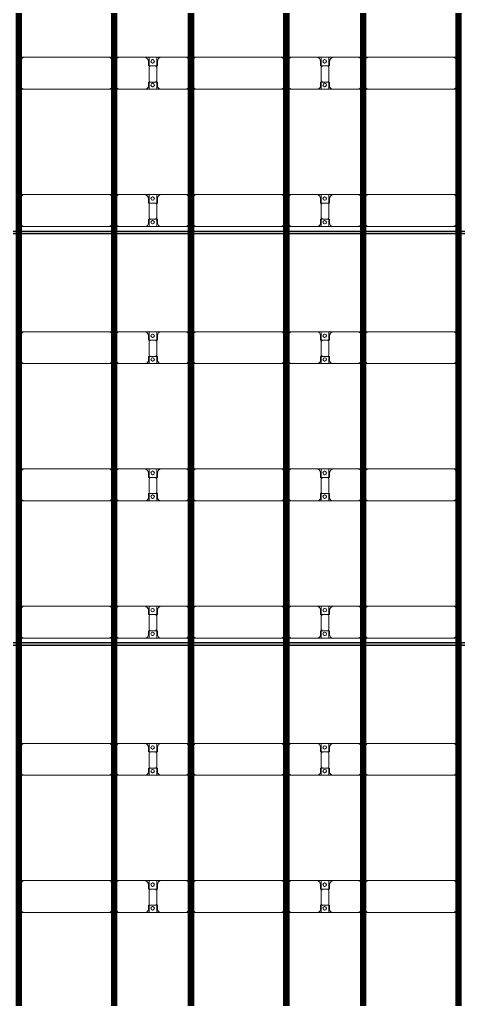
# Model space of a CAD drawing. Header units: millimetres. Extents: x 312848 to 517332, y -142134 to -35114.
# Drawn here: x 355275 to 361675, y -128827 to -114545 of the extents above; entities that cross this region are included whole.
import ezdxf

# ---------------------------------------------------------------- set-up
doc = ezdxf.new("R2010")
doc.units = ezdxf.units.MM
doc.layers.add('A-GENM', color=13, linetype='Continuous', lineweight=9)
doc.layers.add('S-BEAM', color=12, linetype='Continuous', lineweight=9)

# ---------------------------------------------------------------- blocks, each defined once
blk = doc.blocks.new('Dai phao do pin - DẢI PHAO ĐỠ PIN-V1-KHUNG KẾT CẤU BÈ PIN 3')
at = {"layer": 'A-GENM', "color": 7}
for p, q in [((26930, 242), (26990, 242)), ((26940, 192), (26940, -173)), ((28220, 242), (26990, 242)), ((28220, 242), (28280, 242)), ((28270, -173), (28270, 192)), ((28320, 242), (28380, 242)), ((28330, 192), (28330, -173)), ((28740, 242), (28380, 242)), ((28740, 242), (28922, 242)), ((28800, 118), (28800, 182)), ((28808, 242), (28990, 242)), ((28808, 118), (28808, 242)), ((28922, 242), (28922, 118)), ((28930, 182), (28930, 118)), ((29340, 242), (28990, 242)), ((29340, 242), (29400, 242)), ((29390, -173), (29390, 192)), ((29440, 242), (29500, 242)), ((29450, 192), (29450, -173)), ((30730, 242), (29500, 242)), ((30730, 242), (30790, 242)), ((30780, -173), (30780, 192)), ((30830, 242), (30890, 242)), ((30840, 192), (30840, -173)), ((31250, 242), (30890, 242)), ((31250, 242), (31432, 242)), ((31310, 118), (31310, 182)), ((31318, 242), (31500, 242)), ((31318, 118), (31318, 242)), ((31432, 242), (31432, 118)), ((31440, 182), (31440, 118)), ((31850, 242), (31500, 242)), ((31850, 242), (31910, 242)), ((31900, -173), (31900, 192)), ((31950, 242), (32010, 242)), ((31960, 192), (31960, -173)), ((33240, 242), (32010, 242)), ((33240, 242), (33300, 242)), ((33290, -173), (33290, 192)), ((28892, 118), (28800, 118)), ((28808, 88), (28808, -88)), ((28930, 118), (28838, 118)), ((28922, -88), (28922, 88)), ((31402, 118), (31310, 118)), ((31318, 88), (31318, -88)), ((31440, 118), (31348, 118)), ((31432, -88), (31432, 88)), ((28800, -173), (28800, -118)), ((28800, -118), (28892, -118)), ((28808, -223), (28808, -118)), ((28838, -118), (28930, -118)), ((28922, -118), (28922, -223)), ((28930, -118), (28930, -173)), ((31310, -173), (31310, -118)), ((31310, -118), (31402, -118)), ((31318, -223), (31318, -118)), ((31348, -118), (31440, -118)), ((31432, -118), (31432, -223)), ((31440, -118), (31440, -173)), ((26990, -223), (26930, -223)), ((26990, -223), (28220, -223)), ((28280, -223), (28220, -223)), ((28380, -223), (28320, -223)), ((28380, -223), (28750, -223)), ((28922, -223), (28750, -223)), ((28977, -223), (28808, -223)), ((28980, -223), (29340, -223)), ((29400, -223), (29340, -223)), ((29500, -223), (29440, -223)), ((29500, -223), (30730, -223)), ((30790, -223), (30730, -223)), ((30890, -223), (30830, -223)), ((30890, -223), (31260, -223)), ((31432, -223), (31260, -223)), ((31490, -223), (31318, -223)), ((31490, -223), (31850, -223)), ((31910, -223), (31850, -223)), ((32010, -223), (31950, -223)), ((32010, -223), (33240, -223)), ((33300, -223), (33240, -223))]:
    blk.add_line(p, q, dxfattribs=at)
for centre, radius, start, end in [((26990, 192), 50, 90, 180), ((26990, 192), 50, 105, 180), ((28220, 192), 50, 0, 90), ((28220, 192), 50, 15, 90), ((28380, 192), 50, 90, 180), ((28380, 192), 50, 135, 180), ((28740, 182), 60, 0, 90), ((28740, 182), 60, 0, 30), ((28859, 183), 25, 360, 180), ((28859, 183), 25, 180, 0), ((28861, 183), 25, 360, 180), ((28861, 183), 25, 180, 0), ((28990, 182), 60, 90, 180), ((28990, 182), 60, 150, 180), ((29340, 192), 50, 0, 90), ((29340, 192), 50, 0, 45), ((29500, 192), 50, 90, 180), ((29500, 192), 50, 105, 180), ((30730, 192), 50, 360, 90), ((30730, 192), 50, 15, 90), ((30890, 192), 50, 90, 180), ((30890, 192), 50, 135, 180), ((31250, 182), 60, 0, 90), ((31250, 182), 60, 0, 30), ((31369, 183), 25, 360, 180), ((31369, 183), 25, 180, 0), ((31371, 183), 25, 360, 180), ((31371, 183), 25, 180, 0), ((31500, 182), 60, 90, 180), ((31500, 182), 60, 150, 180), ((31850, 192), 50, 0, 90), ((31850, 192), 50, 0, 45), ((32010, 192), 50, 90, 180), ((32010, 192), 50, 105, 180), ((33240, 192), 50, 0, 90), ((33240, 192), 50, 15, 90), ((28838, 88), 30, 90, 180), ((28892, 88), 30, 0, 90), ((31348, 88), 30, 90, 180), ((31402, 88), 30, 0, 90), ((28838, -88), 30, 180, 270), ((28859, -162), 25, 360, 180), ((28861, -162), 25, 360, 180), ((28892, -88), 30, 270, 360), ((31348, -88), 30, 180, 270), ((31369, -162), 25, 360, 180), ((31371, -162), 25, 0, 180), ((31402, -88), 30, 270, 0), ((26990, -173), 50, 180, 270), ((26990, -173), 50, 180, 270), ((28220, -173), 50, 270, 360), ((28220, -173), 50, 285, 360), ((28380, -173), 50, 180, 270), ((28380, -173), 50, 180, 225), ((28750, -173), 50, 270, 0), ((28750, -173), 50, 315, 0), ((28859, -162), 25, 180, 0), ((28861, -162), 25, 180, 0), ((28980, -173), 50, 180, 270), ((28980, -173), 50, 180, 225), ((29340, -173), 50, 270, 0), ((29340, -173), 50, 315, 0), ((29500, -173), 50, 180, 270), ((29500, -173), 50, 180, 270), ((30730, -173), 50, 270, 0), ((30730, -173), 50, 285, 0), ((30890, -173), 50, 180, 270), ((30890, -173), 50, 180, 225), ((31260, -173), 50, 270, 0), ((31260, -173), 50, 315, 0), ((31369, -162), 25, 180, 0), ((31371, -162), 25, 180, 0), ((31490, -173), 50, 180, 270), ((31490, -173), 50, 180, 225), ((31850, -173), 50, 270, 360), ((31850, -173), 50, 315, 0), ((32010, -173), 50, 180, 270), ((32010, -173), 50, 180, 270), ((33240, -173), 50, 270, 0), ((33240, -173), 50, 285, 0)]:
    blk.add_arc(centre, radius, start, end, dxfattribs=at)
blk = doc.blocks.new('Dai phao do pin - DẢI PHAO ĐỠ PIN-V2-KHUNG KẾT CẤU BÈ PIN 3')
at = {"layer": 'A-GENM', "color": 7}
for p, q in [((26930, 242), (26990, 242)), ((26940, 192), (26940, -173)), ((28220, 242), (26990, 242)), ((28220, 242), (28280, 242)), ((28270, -173), (28270, 192)), ((28320, 242), (28380, 242)), ((28330, 192), (28330, -173)), ((28740, 242), (28380, 242)), ((28740, 242), (28922, 242)), ((28800, 118), (28800, 182)), ((28808, 242), (28990, 242)), ((28808, 118), (28808, 242)), ((28922, 242), (28922, 118)), ((28930, 182), (28930, 118)), ((29340, 242), (28990, 242)), ((29340, 242), (29400, 242)), ((29390, -173), (29390, 192)), ((29440, 242), (29500, 242)), ((29450, 192), (29450, -173)), ((30730, 242), (29500, 242)), ((30730, 242), (30790, 242)), ((30780, -173), (30780, 192)), ((30830, 242), (30890, 242)), ((30840, 192), (30840, -173)), ((31250, 242), (30890, 242)), ((31250, 242), (31432, 242)), ((31310, 118), (31310, 182)), ((31318, 242), (31500, 242)), ((31318, 118), (31318, 242)), ((31432, 242), (31432, 118)), ((31440, 182), (31440, 118)), ((31850, 242), (31500, 242)), ((31850, 242), (31910, 242)), ((31900, -173), (31900, 192)), ((31950, 242), (32010, 242)), ((31960, 192), (31960, -173)), ((33240, 242), (32010, 242)), ((33240, 242), (33300, 242)), ((33290, -173), (33290, 192)), ((28892, 118), (28800, 118)), ((28808, 88), (28808, -88)), ((28930, 118), (28838, 118)), ((28922, -88), (28922, 88)), ((31402, 118), (31310, 118)), ((31318, 88), (31318, -88)), ((31440, 118), (31348, 118)), ((31432, -88), (31432, 88)), ((28800, -173), (28800, -118)), ((28800, -118), (28892, -118)), ((28808, -223), (28808, -118)), ((28838, -118), (28930, -118)), ((28922, -118), (28922, -223)), ((28930, -118), (28930, -173)), ((31310, -173), (31310, -118)), ((31310, -118), (31402, -118)), ((31318, -223), (31318, -118)), ((31348, -118), (31440, -118)), ((31432, -118), (31432, -223)), ((31440, -118), (31440, -173)), ((26990, -223), (26930, -223)), ((26990, -223), (28220, -223)), ((28280, -223), (28220, -223)), ((28380, -223), (28320, -223)), ((28380, -223), (28750, -223)), ((28922, -223), (28750, -223)), ((28977, -223), (28808, -223)), ((28980, -223), (29340, -223)), ((29400, -223), (29340, -223)), ((29500, -223), (29440, -223)), ((29500, -223), (30730, -223)), ((30790, -223), (30730, -223)), ((30890, -223), (30830, -223)), ((30890, -223), (31260, -223)), ((31432, -223), (31260, -223)), ((31490, -223), (31318, -223)), ((31490, -223), (31850, -223)), ((31910, -223), (31850, -223)), ((32010, -223), (31950, -223)), ((32010, -223), (33240, -223)), ((33300, -223), (33240, -223))]:
    blk.add_line(p, q, dxfattribs=at)
for centre, radius, start, end in [((26990, 192), 50, 90, 180), ((26990, 192), 50, 105, 180), ((28220, 192), 50, 0, 90), ((28220, 192), 50, 15, 90), ((28380, 192), 50, 90, 180), ((28380, 192), 50, 135, 180), ((28740, 182), 60, 0, 90), ((28740, 182), 60, 0, 28.8526), ((28859, 183), 25, 360, 180), ((28859, 183), 25, 180, 0), ((28861, 183), 25, 360, 180), ((28861, 183), 25, 180, 0), ((28990, 182), 60, 90, 180), ((28990, 182), 60, 151.1474, 180), ((29340, 192), 50, 0, 90), ((29340, 192), 50, 0, 45), ((29500, 192), 50, 90, 180), ((29500, 192), 50, 105, 180), ((30730, 192), 50, 360, 90), ((30730, 192), 50, 15, 90), ((30890, 192), 50, 90, 180), ((30890, 192), 50, 135, 180), ((31250, 182), 60, 0, 90), ((31250, 182), 60, 0, 28.8526), ((31369, 183), 25, 360, 180), ((31369, 183), 25, 180, 0), ((31371, 183), 25, 360, 180), ((31371, 183), 25, 180, 0), ((31500, 182), 60, 90, 180), ((31500, 182), 60, 151.1474, 180), ((31850, 192), 50, 0, 90), ((31850, 192), 50, 0, 45), ((32010, 192), 50, 90, 180), ((32010, 192), 50, 105, 180), ((33240, 192), 50, 0, 90), ((33240, 192), 50, 15, 90), ((28838, 88), 30, 90, 180), ((28892, 88), 30, 0, 90), ((31348, 88), 30, 90, 180), ((31402, 88), 30, 0, 90), ((28838, -88), 30, 180, 270), ((28859, -162), 25, 360, 180), ((28861, -162), 25, 360, 180), ((28892, -88), 30, 270, 360), ((31348, -88), 30, 180, 270), ((31369, -162), 25, 360, 180), ((31371, -162), 25, 0, 180), ((31402, -88), 30, 270, 0), ((26990, -173), 50, 180, 270), ((26990, -173), 50, 180, 270), ((28220, -173), 50, 270, 360), ((28220, -173), 50, 285, 360), ((28380, -173), 50, 180, 270), ((28380, -173), 50, 180, 225), ((28750, -173), 50, 270, 0), ((28750, -173), 50, 315, 0), ((28859, -162), 25, 180, 0), ((28861, -162), 25, 180, 0), ((28980, -173), 50, 180, 270), ((28980, -173), 50, 180, 225), ((29340, -173), 50, 270, 0), ((29340, -173), 50, 315, 0), ((29500, -173), 50, 180, 270), ((29500, -173), 50, 180, 270), ((30730, -173), 50, 270, 0), ((30730, -173), 50, 285, 0), ((30890, -173), 50, 180, 270), ((30890, -173), 50, 180, 225), ((31260, -173), 50, 270, 0), ((31260, -173), 50, 315, 0), ((31369, -162), 25, 180, 0), ((31371, -162), 25, 180, 0), ((31490, -173), 50, 180, 270), ((31490, -173), 50, 180, 225), ((31850, -173), 50, 270, 360), ((31850, -173), 50, 315, 0), ((32010, -173), 50, 180, 270), ((32010, -173), 50, 180, 270), ((33240, -173), 50, 270, 0), ((33240, -173), 50, 285, 0)]:
    blk.add_arc(centre, radius, start, end, dxfattribs=at)
blk = doc.blocks.new('Dai phao do pin - DẢI PHAO ĐỠ PIN-67477-KHUNG KẾT CẤU BÈ PIN 3')
at = {"layer": 'A-GENM', "color": 7}
for p, q in [((26930, 242), (26990, 242)), ((26940, 192), (26940, -173)), ((28220, 242), (26990, 242)), ((28220, 242), (28280, 242)), ((28270, -173), (28270, 192)), ((28320, 242), (28380, 242)), ((28330, 192), (28330, -173)), ((28740, 242), (28380, 242)), ((28740, 242), (28922, 242)), ((28800, 118), (28800, 182)), ((28808, 242), (28990, 242)), ((28808, 118), (28808, 242)), ((28922, 242), (28922, 118)), ((28930, 182), (28930, 118)), ((29340, 242), (28990, 242)), ((29340, 242), (29400, 242)), ((29390, -173), (29390, 192)), ((29440, 242), (29500, 242)), ((29450, 192), (29450, -173)), ((30730, 242), (29500, 242)), ((30730, 242), (30790, 242)), ((30780, -173), (30780, 192)), ((30830, 242), (30890, 242)), ((30840, 192), (30840, -173)), ((31250, 242), (30890, 242)), ((31250, 242), (31432, 242)), ((31310, 118), (31310, 182)), ((31318, 242), (31500, 242)), ((31318, 118), (31318, 242)), ((31432, 242), (31432, 118)), ((31440, 182), (31440, 118)), ((31850, 242), (31500, 242)), ((31850, 242), (31910, 242)), ((31900, -173), (31900, 192)), ((31950, 242), (32010, 242)), ((31960, 192), (31960, -173)), ((33240, 242), (32010, 242)), ((33240, 242), (33300, 242)), ((33290, -173), (33290, 192)), ((28892, 118), (28800, 118)), ((28808, 88), (28808, -88)), ((28930, 118), (28838, 118)), ((28922, -88), (28922, 88)), ((31402, 118), (31310, 118)), ((31318, 88), (31318, -88)), ((31440, 118), (31348, 118)), ((31432, -88), (31432, 88)), ((28800, -173), (28800, -118)), ((28800, -118), (28892, -118)), ((28808, -223), (28808, -118)), ((28838, -118), (28930, -118)), ((28922, -118), (28922, -223)), ((28930, -118), (28930, -173)), ((31310, -173), (31310, -118)), ((31310, -118), (31402, -118)), ((31318, -223), (31318, -118)), ((31348, -118), (31440, -118)), ((31432, -118), (31432, -223)), ((31440, -118), (31440, -173)), ((26990, -223), (26930, -223)), ((26990, -223), (28220, -223)), ((28280, -223), (28220, -223)), ((28380, -223), (28320, -223)), ((28380, -223), (28750, -223)), ((28922, -223), (28750, -223)), ((28977, -223), (28808, -223)), ((28980, -223), (29340, -223)), ((29400, -223), (29340, -223)), ((29500, -223), (29440, -223)), ((29500, -223), (30730, -223)), ((30790, -223), (30730, -223)), ((30890, -223), (30830, -223)), ((30890, -223), (31260, -223)), ((31432, -223), (31260, -223)), ((31490, -223), (31318, -223)), ((31490, -223), (31850, -223)), ((31910, -223), (31850, -223)), ((32010, -223), (31950, -223)), ((32010, -223), (33240, -223)), ((33300, -223), (33240, -223))]:
    blk.add_line(p, q, dxfattribs=at)
for centre, radius, start, end in [((26990, 192), 50, 90, 180), ((26990, 192), 50, 105, 180), ((28220, 192), 50, 0, 90), ((28220, 192), 50, 15, 90), ((28380, 192), 50, 90, 180), ((28380, 192), 50, 135, 180), ((28740, 182), 60, 0, 90), ((28740, 182), 60, 0, 30), ((28859, 183), 25, 360, 180), ((28859, 183), 25, 180, 0), ((28861, 183), 25, 360, 180), ((28861, 183), 25, 180, 0), ((28990, 182), 60, 90, 180), ((28990, 182), 60, 150, 180), ((29340, 192), 50, 0, 90), ((29340, 192), 50, 0, 45), ((29500, 192), 50, 90, 180), ((29500, 192), 50, 105, 180), ((30730, 192), 50, 360, 90), ((30730, 192), 50, 15, 90), ((30890, 192), 50, 90, 180), ((30890, 192), 50, 135, 180), ((31250, 182), 60, 0, 90), ((31250, 182), 60, 0, 30), ((31369, 183), 25, 360, 180), ((31369, 183), 25, 180, 0), ((31371, 183), 25, 360, 180), ((31371, 183), 25, 180, 0), ((31500, 182), 60, 90, 180), ((31500, 182), 60, 150, 180), ((31850, 192), 50, 0, 90), ((31850, 192), 50, 0, 45), ((32010, 192), 50, 90, 180), ((32010, 192), 50, 105, 180), ((33240, 192), 50, 0, 90), ((33240, 192), 50, 15, 90), ((28838, 88), 30, 90, 180), ((28892, 88), 30, 0, 90), ((31348, 88), 30, 90, 180), ((31402, 88), 30, 0, 90), ((28838, -88), 30, 180, 270), ((28859, -162), 25, 360, 180), ((28861, -162), 25, 360, 180), ((28892, -88), 30, 270, 360), ((31348, -88), 30, 180, 270), ((31369, -162), 25, 360, 180), ((31371, -162), 25, 0, 180), ((31402, -88), 30, 270, 0), ((26990, -173), 50, 180, 270), ((26990, -173), 50, 180, 270), ((28220, -173), 50, 270, 360), ((28220, -173), 50, 285, 360), ((28380, -173), 50, 180, 270), ((28380, -173), 50, 180, 225), ((28750, -173), 50, 270, 0), ((28750, -173), 50, 315, 0), ((28859, -162), 25, 180, 0), ((28861, -162), 25, 180, 0), ((28980, -173), 50, 180, 270), ((28980, -173), 50, 180, 225), ((29340, -173), 50, 270, 0), ((29340, -173), 50, 315, 0), ((29500, -173), 50, 180, 270), ((29500, -173), 50, 180, 270), ((30730, -173), 50, 270, 0), ((30730, -173), 50, 285, 0), ((30890, -173), 50, 180, 270), ((30890, -173), 50, 180, 225), ((31260, -173), 50, 270, 0), ((31260, -173), 50, 315, 0), ((31369, -162), 25, 180, 0), ((31371, -162), 25, 180, 0), ((31490, -173), 50, 180, 270), ((31490, -173), 50, 180, 225), ((31850, -173), 50, 270, 360), ((31850, -173), 50, 315, 0), ((32010, -173), 50, 180, 270), ((32010, -173), 50, 180, 270), ((33240, -173), 50, 270, 0), ((33240, -173), 50, 285, 0)]:
    blk.add_arc(centre, radius, start, end, dxfattribs=at)
blk = doc.blocks.new('Dai phao do pin - DẢI PHAO ĐỠ PIN-V3-KHUNG KẾT CẤU BÈ PIN 3')
at = {"layer": 'A-GENM', "color": 7}
for p, q in [((26930, 242), (26990, 242)), ((26940, 192), (26940, -173)), ((28220, 242), (26990, 242)), ((28220, 242), (28280, 242)), ((28270, -173), (28270, 192)), ((28320, 242), (28380, 242)), ((28330, 192), (28330, -173)), ((28740, 242), (28380, 242)), ((28740, 242), (28922, 242)), ((28800, 118), (28800, 182)), ((28808, 242), (28990, 242)), ((28808, 118), (28808, 242)), ((28922, 242), (28922, 118)), ((28930, 182), (28930, 118)), ((29340, 242), (28990, 242)), ((29340, 242), (29400, 242)), ((29390, -173), (29390, 192)), ((29440, 242), (29500, 242)), ((29450, 192), (29450, -173)), ((30730, 242), (29500, 242)), ((30730, 242), (30790, 242)), ((30780, -173), (30780, 192)), ((30830, 242), (30890, 242)), ((30840, 192), (30840, -173)), ((31250, 242), (30890, 242)), ((31250, 242), (31432, 242)), ((31310, 118), (31310, 182)), ((31318, 242), (31500, 242)), ((31318, 118), (31318, 242)), ((31432, 242), (31432, 118)), ((31440, 182), (31440, 118)), ((31850, 242), (31500, 242)), ((31850, 242), (31910, 242)), ((31900, -173), (31900, 192)), ((31950, 242), (32010, 242)), ((31960, 192), (31960, -173)), ((33240, 242), (32010, 242)), ((33240, 242), (33300, 242)), ((33290, -173), (33290, 192)), ((28892, 118), (28800, 118)), ((28808, 88), (28808, -88)), ((28930, 118), (28838, 118)), ((28922, -88), (28922, 88)), ((31402, 118), (31310, 118)), ((31318, 88), (31318, -88)), ((31440, 118), (31348, 118)), ((31432, -88), (31432, 88)), ((28800, -173), (28800, -118)), ((28800, -118), (28892, -118)), ((28808, -223), (28808, -118)), ((28838, -118), (28930, -118)), ((28922, -118), (28922, -223)), ((28930, -118), (28930, -173)), ((31310, -173), (31310, -118)), ((31310, -118), (31402, -118)), ((31318, -223), (31318, -118)), ((31348, -118), (31440, -118)), ((31432, -118), (31432, -223)), ((31440, -118), (31440, -173)), ((26990, -223), (26930, -223)), ((26990, -223), (28220, -223)), ((28280, -223), (28220, -223)), ((28380, -223), (28320, -223)), ((28380, -223), (28750, -223)), ((28922, -223), (28750, -223)), ((28977, -223), (28808, -223)), ((28980, -223), (29340, -223)), ((29400, -223), (29340, -223)), ((29500, -223), (29440, -223)), ((29500, -223), (30730, -223)), ((30790, -223), (30730, -223)), ((30890, -223), (30830, -223)), ((30890, -223), (31260, -223)), ((31432, -223), (31260, -223)), ((31490, -223), (31318, -223)), ((31490, -223), (31850, -223)), ((31910, -223), (31850, -223)), ((32010, -223), (31950, -223)), ((32010, -223), (33240, -223)), ((33300, -223), (33240, -223))]:
    blk.add_line(p, q, dxfattribs=at)
for centre, radius, start, end in [((26990, 192), 50, 90, 180), ((26990, 192), 50, 105, 180), ((28220, 192), 50, 0, 90), ((28220, 192), 50, 15, 90), ((28380, 192), 50, 90, 180), ((28380, 192), 50, 135, 180), ((28740, 182), 60, 0, 90), ((28740, 182), 60, 0, 30), ((28859, 183), 25, 360, 180), ((28859, 183), 25, 180, 0), ((28861, 183), 25, 360, 180), ((28861, 183), 25, 180, 0), ((28990, 182), 60, 90, 180), ((28990, 182), 60, 150, 180), ((29340, 192), 50, 0, 90), ((29340, 192), 50, 0, 45), ((29500, 192), 50, 90, 180), ((29500, 192), 50, 105, 180), ((30730, 192), 50, 360, 90), ((30730, 192), 50, 15, 90), ((30890, 192), 50, 90, 180), ((30890, 192), 50, 135, 180), ((31250, 182), 60, 0, 90), ((31250, 182), 60, 0, 30), ((31369, 183), 25, 360, 180), ((31369, 183), 25, 180, 0), ((31371, 183), 25, 360, 180), ((31371, 183), 25, 180, 0), ((31500, 182), 60, 90, 180), ((31500, 182), 60, 150, 180), ((31850, 192), 50, 0, 90), ((31850, 192), 50, 0, 45), ((32010, 192), 50, 90, 180), ((32010, 192), 50, 105, 180), ((33240, 192), 50, 0, 90), ((33240, 192), 50, 15, 90), ((28838, 88), 30, 90, 180), ((28892, 88), 30, 0, 90), ((31348, 88), 30, 90, 180), ((31402, 88), 30, 0, 90), ((28838, -88), 30, 180, 270), ((28859, -162), 25, 360, 180), ((28861, -162), 25, 360, 180), ((28892, -88), 30, 270, 360), ((31348, -88), 30, 180, 270), ((31369, -162), 25, 360, 180), ((31371, -162), 25, 0, 180), ((31402, -88), 30, 270, 0), ((26990, -173), 50, 180, 270), ((26990, -173), 50, 180, 270), ((28220, -173), 50, 270, 360), ((28220, -173), 50, 285, 360), ((28380, -173), 50, 180, 270), ((28380, -173), 50, 180, 225), ((28750, -173), 50, 270, 0), ((28750, -173), 50, 315, 0), ((28859, -162), 25, 180, 0), ((28861, -162), 25, 180, 0), ((28980, -173), 50, 180, 270), ((28980, -173), 50, 180, 225), ((29340, -173), 50, 270, 0), ((29340, -173), 50, 315, 0), ((29500, -173), 50, 180, 270), ((29500, -173), 50, 180, 270), ((30730, -173), 50, 270, 0), ((30730, -173), 50, 285, 0), ((30890, -173), 50, 180, 270), ((30890, -173), 50, 180, 225), ((31260, -173), 50, 270, 0), ((31260, -173), 50, 315, 0), ((31369, -162), 25, 180, 0), ((31371, -162), 25, 180, 0), ((31490, -173), 50, 180, 270), ((31490, -173), 50, 180, 225), ((31850, -173), 50, 270, 360), ((31850, -173), 50, 315, 0), ((32010, -173), 50, 180, 270), ((32010, -173), 50, 180, 270), ((33240, -173), 50, 270, 0), ((33240, -173), 50, 285, 0)]:
    blk.add_arc(centre, radius, start, end, dxfattribs=at)
blk = doc.blocks.new('Dầm C52 - Dầm C52-V13-KHUNG KẾT CẤU BÈ PIN 3')
at = {"layer": 'S-BEAM', "lineweight": 140}
blk.add_hatch(color=1, dxfattribs=at).paths.add_polyline_path([(-45616, 20), (-45616, -20), (45616, -20), (45616, 20), (-45569, 20)])
at = {"layer": 'S-BEAM', "color": 1, "lineweight": 140}
for p, q in [((-45616, 20), (45616, 20)), ((45616, -20), (-45616, -20))]:
    blk.add_line(p, q, dxfattribs=at)
blk = doc.blocks.new('Dầm C52 - Hộp 40x60-V18-KHUNG KẾT CẤU BÈ PIN 3')
at = {"layer": 'S-BEAM', "lineweight": 25}
blk.add_hatch(color=4, dxfattribs=at).paths.add_polyline_path([(55975, -20), (55975, 20), (-55975, 20), (-55975, -20), (55936, -20)])
at = {"layer": 'S-BEAM', "color": 4, "lineweight": 25}
for p, q in [((-55975, 20), (55975, 20)), ((55975, -20), (-55975, -20))]:
    blk.add_line(p, q, dxfattribs=at)
blk = doc.blocks.new('be pin 3_rvt-1-KHUNG KẾT CẤU BÈ PIN 3')
at = {"layer": 'A-GENM', "color": 4, "lineweight": 25}
for name, p in [('Dai phao do pin - DẢI PHAO ĐỠ PIN-V3-KHUNG KẾT CẤU BÈ PIN 3', (328355, -115337)), ('Dai phao do pin - DẢI PHAO ĐỠ PIN-V1-KHUNG KẾT CẤU BÈ PIN 3', (328355, -117337)), ('Dai phao do pin - DẢI PHAO ĐỠ PIN-67477-KHUNG KẾT CẤU BÈ PIN 3', (328355, -119337)), ('Dai phao do pin - DẢI PHAO ĐỠ PIN-V1-KHUNG KẾT CẤU BÈ PIN 3', (328355, -121337)), ('Dai phao do pin - DẢI PHAO ĐỠ PIN-67477-KHUNG KẾT CẤU BÈ PIN 3', (328355, -123337)), ('Dai phao do pin - DẢI PHAO ĐỠ PIN-V2-KHUNG KẾT CẤU BÈ PIN 3', (328355, -125337)), ('Dai phao do pin - DẢI PHAO ĐỠ PIN-V1-KHUNG KẾT CẤU BÈ PIN 3', (328355, -127337))]:
    blk.add_blockref(name, p, dxfattribs=at)
at = {"layer": 'S-BEAM', "color": 4, "lineweight": 25, "rotation": 89.99999999999962}
for p in [(355265, -88364), (356655, -88364), (357775, -88364), (359165, -88364), (360285, -88364), (361675, -88364)]:
    blk.add_blockref('Dầm C52 - Dầm C52-V13-KHUNG KẾT CẤU BÈ PIN 3', p, dxfattribs=at)
at = {"layer": 'S-BEAM', "color": 4, "lineweight": 25}
for p in [(380508, -117647), (380508, -123647)]:
    blk.add_blockref('Dầm C52 - Hộp 40x60-V18-KHUNG KẾT CẤU BÈ PIN 3', p, dxfattribs=at)

msp = doc.modelspace()

# ---------------------------------------------------------------- block references
at = {"lineweight": 5}
msp.add_blockref('be pin 3_rvt-1-KHUNG KẾT CẤU BÈ PIN 3', (0, 0), dxfattribs=at)

doc.saveas('drawing.dxf')
